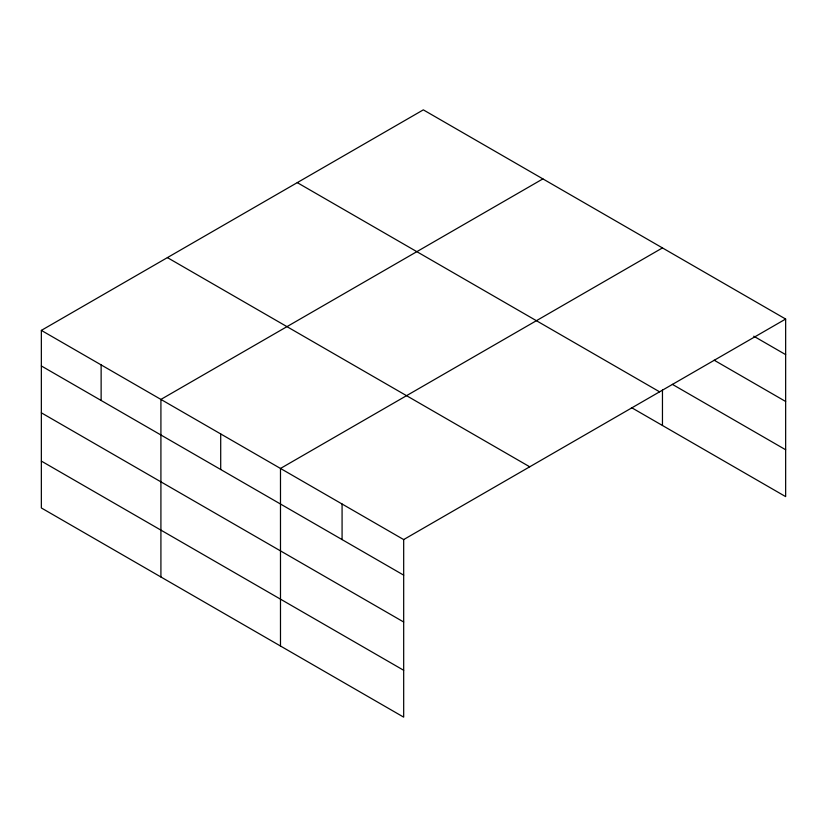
<?xml version="1.0" encoding="UTF-8"?>
<svg xmlns="http://www.w3.org/2000/svg" width="827" height="827" viewBox="0 0 827 827"><rect width="100%" height="100%" fill="white"/><g stroke="black" fill="none" stroke-linecap="round" stroke-linejoin="round"><path stroke-width="1.24" d="M631.456 407.587L785.65 496.613L785.65 319.046L423.321 109.857L41.35 330.387L41.35 507.954L403.679 717.143L403.679 539.576L41.35 330.387M542.894 178.89L160.914 399.42L160.914 576.988M662.458 247.924L280.487 468.454L280.487 646.021M403.679 539.576L785.65 319.046M753.748 336.196L785.65 354.618M714.156 360.2L785.65 401.477M672.361 384.348L785.65 449.754M297.275 182.633L659.595 391.822M167.405 257.611L529.725 466.8M41.35 365.958L403.679 575.147M41.35 412.818L403.679 622.007M41.35 461.094L403.679 670.283M662.458 390.024L662.458 425.491M342.078 504.015L342.078 539.586M220.706 433.937L220.706 469.509M101.132 364.903L101.132 400.475"/></g></svg>
